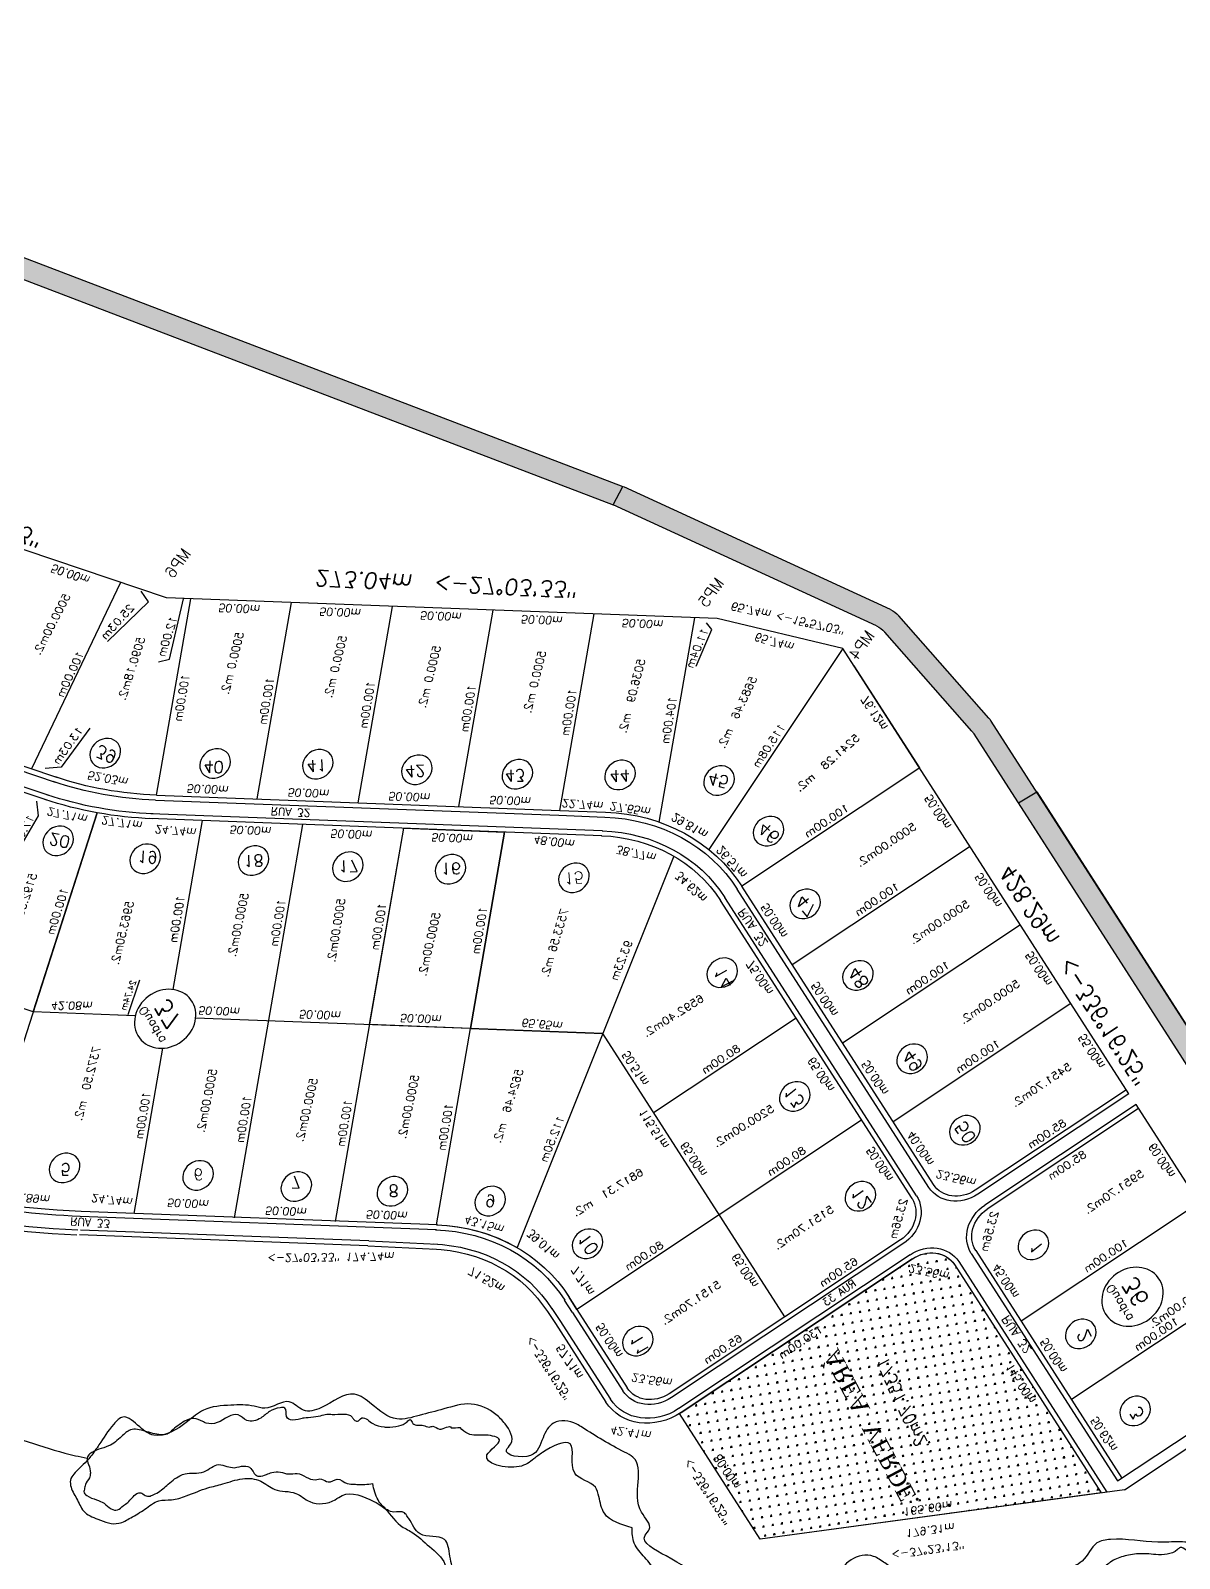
# Model space of a CAD drawing. Extents: x -23785941 to 8798891, y -8418521 to 21897894.
# Drawn here: x -2955278 to -2807123, y 5237635 to 5434633 of the extents above; entities that cross this region are included whole.
import ezdxf
from ezdxf.enums import TextEntityAlignment as Align

# ---------------------------------------------------------------- set-up
doc = ezdxf.new("R2010")
doc.units = 0
doc.header["$MEASUREMENT"] = 0
doc.header["$PDMODE"] = 34
doc.header["$PDSIZE"] = 1
doc.layers.get('0').update_dxf_attribs({"linetype": 'CONTINUOUS'})
for name, color, linetype in [('CALCADA', 3, 'CONTINUOUS'), ('REG60_100', 2, 'CONTINUOUS'), ('RUA', 1, 'CONTINUOUS'), ('VEGE', 102, 'CONTINUOUS'), ('VIEWPORT', 7, 'CONTINUOUS')]:
    doc.layers.add(name, color=color, linetype=linetype)
doc.styles.add('1_5MM', font='romans.shx', dxfattribs={"height": 6})
doc.styles.add('1MM', font='romans.shx', dxfattribs={"height": 4})
doc.styles.add('2MM', font='romans.shx', dxfattribs={"height": 8})

# ---------------------------------------------------------------- blocks, each defined once
blk = doc.blocks.new('A$C3D774E76')
h = blk.add_hatch(color=140)
edge = h.paths.add_edge_path()
edge.add_spline(control_points=[(-24224.32, -2952.9), (-24224.85, -2958.19), (-24225.64, -2965.71), (-24233.63, -2966.37), (-24239.23, -2967.62), (-24246.58, -2972.22), (-24251.35, -2982.38), (-24255.37, -2992.13), (-24260.38, -3000.33), (-24266.06, -3006.58), (-24268.43, -3017.61), (-24277.68, -3024.26), (-24285.86, -3036.44), (-24290.98, -3046.37), (-24301.03, -3058.14), (-24307.79, -3069.93), (-24311.72, -3091.1), (-24325.37, -3102.66), (-24329.35, -3121.15), (-24331.47, -3140.53), (-24355.96, -3154.41), (-24348.63, -3172.04), (-24344.12, -3180.23), (-24343.4, -3187.47), (-24336.27, -3197.13), (-24351.78, -3201.79), (-24345.71, -3210.5), (-24340.81, -3212.7), (-24338.42, -3221.24), (-24348.55, -3225.84), (-24348.2, -3234.29), (-24346.59, -3240.74), (-24346.81, -3247.92), (-24344.16, -3256.11), (-24338.49, -3261.67), (-24335.27, -3270.86), (-24339.74, -3281.2), (-24344.93, -3294.91), (-24361.95, -3293.29), (-24375.44, -3299.69), (-24383.48, -3291.65), (-24395.73, -3286.94), (-24406.75, -3297.5), (-24423.91, -3301.32), (-24440.56, -3304.39), (-24461.09, -3307.1), (-24479.07, -3306.14), (-24494.64, -3303.2), (-24508.8, -3298.2), (-24514.92, -3285.1), (-24527.33, -3279.79), (-24535.42, -3270.07), (-24544.04, -3262.07), (-24553.35, -3256.99), (-24561, -3249.62), (-24569.69, -3237.39), (-24580.68, -3229.58), (-24588.47, -3216.76), (-24581.21, -3207.95), (-24585.87, -3198.65), (-24583.46, -3190.43), (-24588.38, -3182.56), (-24594.38, -3171.95), (-24605.74, -3166.27), (-24611.81, -3158.51), (-24619.15, -3147.87), (-24628.32, -3138.75), (-24640.09, -3134.69), (-24645.33, -3132.42), (-24653.59, -3130.67), (-24659.3, -3120.75), (-24654.52, -3110.01), (-24654.08, -3091.58), (-24674.94, -3086.46), (-24681.37, -3068.21), (-24698.62, -3058.43), (-24713.52, -3055.17), (-24733.19, -3044.84), (-24734.94, -3056.35), (-24753.72, -3051.57), (-24763.55, -3071.27), (-24782.6, -3062.33), (-24793.23, -3058.72), (-24805.89, -3054.52), (-24813.61, -3047.9), (-24808.19, -3037.98), (-24800.39, -3029.32), (-24814.57, -3017.34), (-24815.92, -3028.26), (-24825.45, -3028.53), (-24835.39, -3027.61), (-24846.9, -3022.34), (-24852.01, -3009.63), (-24857.08, -2998.96), (-24862.58, -2986.25), (-24875.44, -2984), (-24891.02, -2980.65), (-24889.96, -2966.02), (-24895.36, -2954.8), (-24907.55, -2954.85), (-24906.95, -2942.8), (-24915.79, -2937.86), (-24921.88, -2929.93), (-24929.36, -2920.2), (-24927.84, -2907.02), (-24929.72, -2892.81), (-24941.39, -2889.5), (-24952.22, -2888.85), (-24950.46, -2878.16), (-24947.2, -2871.32), (-24943.39, -2862.08), (-24942.83, -2855.3), (-24940.9, -2848.14), (-24935.33, -2846.62), (-24929.27, -2846.3), (-24922.4, -2844.47), (-24914.21, -2848.76), (-24905.92, -2853.26), (-24904.93, -2861.93), (-24903.83, -2868.8), (-24904.55, -2876.57), (-24899.03, -2881.67), (-24896.17, -2889.4), (-24894.08, -2897.68), (-24889.72, -2905.98), (-24887.06, -2914.39), (-24880.02, -2921.2), (-24870.05, -2922.51), (-24864.26, -2931.17), (-24853.17, -2932.4), (-24847.35, -2940.32), (-24847.66, -2951.51), (-24837.82, -2955.96), (-24827.14, -2960.56), (-24817.79, -2959.16), (-24807.73, -2964.23), (-24797.39, -2965.44), (-24784.32, -2968.87), (-24774.83, -2960.62), (-24765.27, -2963.85), (-24762.3, -2971.63), (-24752.45, -2974.22), (-24742.38, -2971.74), (-24732.04, -2966.87), (-24720.38, -2968.4), (-24706.4, -2974.13), (-24693.86, -2980.66), (-24678.39, -2981.85), (-24675.14, -2992.53), (-24668.66, -3001.96), (-24655.79, -3009.86), (-24643.43, -3015.92), (-24630.91, -3021.74), (-24620.14, -3020.99), (-24610.04, -3017.34), (-24600.69, -3021.75), (-24587.48, -3022.88), (-24572.45, -3030.64), (-24555.12, -3034.29), (-24542.55, -3044.48), (-24532.36, -3053.95), (-24523.75, -3065.39), (-24516.46, -3078.24), (-24511.09, -3090.85), (-24505.1, -3103.96), (-24493.4, -3111.27), (-24480.97, -3114.67), (-24471.43, -3120.51), (-24459.85, -3127.41), (-24451.15, -3119.04), (-24447.38, -3105.89), (-24435.68, -3099.77), (-24428.9, -3087.14), (-24420.52, -3081.48), (-24412.57, -3070.71), (-24406.22, -3060.08), (-24398.28, -3046.3), (-24383.49, -3032.62), (-24362.5, -3031.53), (-24348.09, -3018.41), (-24338.42, -3010.18), (-24330.19, -2997.24), (-24322.21, -2987.47), (-24314.87, -2977.74), (-24304.37, -2972.41), (-24292.47, -2978.82), (-24280.6, -2964.75), (-24268.71, -2958.33), (-24257.27, -2952.47), (-24254.91, -2945.98), (-24255.83, -2938.18), (-24246.06, -2931.43), (-24242.97, -2920.74), (-24234.46, -2912.21), (-24223.14, -2904.42), (-24209.39, -2912.23), (-24212.48, -2931.63), (-24212.49, -2933.24), (-24224.27, -2952.82), (-24224.32, -2952.9)], knot_values=[0.070218, 0.070218, 0.070218, 0.070218, 13.349031, 19.007676, 21.837023, 30.786846, 43.569132, 54.590419, 62.597947, 72.310251, 79.377349, 95.275331, 104.227837, 123.477352, 128.443128, 150.652485, 163.240716, 192.037647, 199.148154, 219.624481, 248.961263, 263.562632, 270.222376, 276.975064, 285.92487, 297.883476, 305.118994, 310.080983, 314.005794, 328.484177, 333.449953, 338.027474, 348.560517, 354.690993, 363.178985, 372.128808, 381.584254, 396.830139, 409.482562, 428.443603, 434.155157, 441.999992, 465.334534, 472.085086, 494.962337, 516.016331, 534.129149, 548.445024, 564.213118, 576.190902, 589.129696, 602.832252, 613.760188, 624.227033, 634.426771, 645.327848, 668.840443, 675.500206, 686.521441, 696.358302, 703.806963, 710.466725, 722.874379, 740.241327, 746.567552, 752.226219, 779.229031, 782.661798, 789.52728, 796.392789, 807.387044, 817.837078, 830.919147, 856.437647, 867.431902, 887.00289, 909.315759, 925.140651, 928.576674, 938.587317, 967.729069, 972.878207, 998.623817, 1002.056558, 1013.572536, 1022.162617, 1032.470735, 1044.967028, 1048.403051, 1059.397306, 1066.474513, 1080.312567, 1093.723139, 1105.865531, 1116.859786, 1132.307147, 1142.605396, 1159.77966, 1168.364503, 1176.946355, 1189.088766, 1194.516942, 1206.032943, 1219.443494, 1228.694083, 1245.868346, 1254.450199, 1264.748448, 1270.180782, 1282.206886, 1289.078931, 1299.52897, 1302.964992, 1310.250453, 1314.089097, 1321.766454, 1330.348332, 1341.204667, 1347.397218, 1355.078976, 1362.760689, 1368.950994, 1376.236436, 1387.233013, 1394.518455, 1404.232374, 1413.476574, 1422.058427, 1432.91477, 1441.496649, 1453.877236, 1457.718092, 1474.002603, 1479.151741, 1493.306116, 1500.171598, 1512.308458, 1524.804751, 1538.215303, 1545.080811, 1551.271094, 1561.569343, 1571.57996, 1582.574246, 1595.070539, 1605.368789, 1627.681658, 1639.696278, 1644.553228, 1659.322811, 1673.477186, 1689.019819, 1701.034438, 1714.107901, 1720.298183, 1732.435017, 1742.875583, 1760.039314, 1782.352184, 1794.848477, 1807.921939, 1824.118553, 1837.529105, 1852.099973, 1865.510544, 1879.664932, 1891.679552, 1903.816379, 1914.114628, 1927.962458, 1931.39848, 1955.324744, 1962.407888, 1973.930502, 1984.795178, 2002.31493, 2011.074806, 2032.596747, 2059.417891, 2069.433022, 2090.188517, 2097.271661, 2115.20686, 2128.288939, 2133.145924, 2149.430419, 2159.445563, 2182.805401, 2192.820545, 2194.538582, 2203.298463, 2214.163091, 2226.311058, 2235.561637, 2250.13254, 2264.286916, 2269.71925, 2304.047032, 2304.230877, 2304.230877, 2304.230877, 2304.230877], degree=3, periodic=0)
edge = h.paths.add_edge_path()
edge.add_spline(control_points=[(-24224.32, -2952.9), (-24224.39, -2953.01), (-24224.43, -2953.06), (-24224.4, -2952.98)], knot_values=[2304.230877, 2304.230877, 2304.230877, 2304.230877, 2304.489701, 2304.489701, 2304.489701, 2304.489701], degree=3, periodic=0)
edge.add_spline(control_points=[(-24224.4, -2952.98), (-24224.45, -2953.12), (-24212.49, -2933.25), (-24212.48, -2931.63), (-24209.39, -2912.23), (-24223.14, -2904.42), (-24234.46, -2912.21), (-24242.97, -2920.74), (-24246.06, -2931.43), (-24255.83, -2938.18), (-24254.91, -2945.98), (-24257.27, -2952.47), (-24268.71, -2958.33), (-24280.6, -2964.75), (-24292.47, -2978.82), (-24304.37, -2972.41), (-24314.87, -2977.74), (-24322.21, -2987.47), (-24330.19, -2997.24), (-24338.42, -3010.18), (-24348.09, -3018.41), (-24362.5, -3031.53), (-24383.49, -3032.62), (-24398.28, -3046.3), (-24406.22, -3060.08), (-24412.57, -3070.71), (-24420.52, -3081.48), (-24428.9, -3087.14), (-24435.68, -3099.77), (-24447.38, -3105.89), (-24451.15, -3119.04), (-24459.85, -3127.41), (-24471.43, -3120.51), (-24480.97, -3114.67), (-24493.4, -3111.27), (-24505.1, -3103.96), (-24511.09, -3090.85), (-24516.46, -3078.24), (-24523.75, -3065.39), (-24532.36, -3053.95), (-24542.55, -3044.48), (-24555.12, -3034.29), (-24572.45, -3030.64), (-24587.48, -3022.88), (-24600.69, -3021.75), (-24610.04, -3017.34), (-24620.14, -3020.99), (-24630.91, -3021.74), (-24643.43, -3015.92), (-24655.79, -3009.86), (-24668.66, -3001.96), (-24675.14, -2992.53), (-24678.39, -2981.85), (-24693.86, -2980.66), (-24706.4, -2974.13), (-24720.38, -2968.4), (-24732.04, -2966.87), (-24742.38, -2971.74), (-24752.45, -2974.22), (-24762.3, -2971.63), (-24765.27, -2963.85), (-24774.83, -2960.62), (-24784.32, -2968.87), (-24797.39, -2965.44), (-24807.73, -2964.23), (-24817.79, -2959.16), (-24827.14, -2960.56), (-24837.82, -2955.96), (-24847.66, -2951.51), (-24847.35, -2940.32), (-24853.17, -2932.4), (-24864.26, -2931.17), (-24870.05, -2922.51), (-24880.02, -2921.2), (-24887.06, -2914.39), (-24889.72, -2905.98), (-24894.08, -2897.68), (-24896.17, -2889.4), (-24899.03, -2881.67), (-24904.55, -2876.57), (-24903.83, -2868.8), (-24904.93, -2861.93), (-24905.92, -2853.26), (-24914.21, -2848.76), (-24922.4, -2844.47), (-24929.27, -2846.3), (-24935.33, -2846.62), (-24940.9, -2848.14), (-24942.83, -2855.3), (-24943.39, -2862.08), (-24947.2, -2871.32), (-24950.46, -2878.16), (-24952.22, -2888.85), (-24941.39, -2889.5), (-24929.72, -2892.81), (-24927.84, -2907.02), (-24929.36, -2920.2), (-24921.88, -2929.93), (-24915.79, -2937.86), (-24906.95, -2942.8), (-24907.55, -2954.85), (-24895.36, -2954.8), (-24889.96, -2966.02), (-24891.02, -2980.65), (-24875.44, -2984), (-24862.58, -2986.25), (-24857.08, -2998.96), (-24852.01, -3009.63), (-24846.9, -3022.34), (-24835.39, -3027.61), (-24825.45, -3028.53), (-24815.92, -3028.26), (-24814.57, -3017.34), (-24800.39, -3029.32), (-24808.19, -3037.98), (-24813.61, -3047.9), (-24805.89, -3054.52), (-24793.23, -3058.72), (-24782.6, -3062.33), (-24763.55, -3071.27), (-24753.72, -3051.57), (-24734.94, -3056.35), (-24733.19, -3044.84), (-24713.52, -3055.17), (-24698.62, -3058.43), (-24681.37, -3068.21), (-24674.94, -3086.46), (-24654.08, -3091.58), (-24654.52, -3110.01), (-24659.3, -3120.75), (-24653.59, -3130.67), (-24645.33, -3132.42), (-24640.09, -3134.69), (-24628.32, -3138.75), (-24619.15, -3147.87), (-24611.81, -3158.51), (-24605.74, -3166.27), (-24594.38, -3171.95), (-24588.38, -3182.56), (-24583.46, -3190.43), (-24585.87, -3198.65), (-24581.21, -3207.95), (-24588.47, -3216.76), (-24580.68, -3229.58), (-24569.69, -3237.39), (-24561, -3249.62), (-24553.35, -3256.99), (-24544.04, -3262.07), (-24535.42, -3270.07), (-24527.33, -3279.79), (-24514.92, -3285.1), (-24508.8, -3298.2), (-24494.64, -3303.2), (-24479.07, -3306.14), (-24461.09, -3307.1), (-24440.56, -3304.39), (-24423.91, -3301.32), (-24406.75, -3297.5), (-24395.73, -3286.94), (-24383.48, -3291.65), (-24375.44, -3299.69), (-24361.95, -3293.29), (-24344.93, -3294.91), (-24339.74, -3281.2), (-24335.27, -3270.86), (-24338.49, -3261.67), (-24344.16, -3256.11), (-24346.81, -3247.92), (-24346.59, -3240.74), (-24348.2, -3234.29), (-24348.55, -3225.84), (-24338.42, -3221.24), (-24340.81, -3212.7), (-24345.71, -3210.5), (-24351.78, -3201.79), (-24336.27, -3197.13), (-24343.4, -3187.47), (-24344.12, -3180.23), (-24348.63, -3172.04), (-24355.96, -3154.41), (-24331.47, -3140.53), (-24329.35, -3121.15), (-24325.37, -3102.66), (-24311.72, -3091.1), (-24307.79, -3069.93), (-24301.03, -3058.14), (-24290.98, -3046.37), (-24285.86, -3036.44), (-24277.68, -3024.26), (-24268.43, -3017.61), (-24266.06, -3006.58), (-24260.38, -3000.33), (-24255.37, -2992.13), (-24251.35, -2982.38), (-24246.58, -2972.22), (-24239.23, -2967.62), (-24233.63, -2966.37), (-24225.61, -2965.7), (-24224.85, -2958.13), (-24224.31, -2952.82)], knot_values=[0, 0, 0, 0, 0.442669, 34.770451, 40.202785, 54.35716, 68.928064, 78.178643, 90.32661, 101.191238, 109.951119, 111.669155, 121.6843, 145.044138, 155.059282, 171.343776, 176.200762, 189.282841, 207.218039, 214.301183, 235.056679, 245.07181, 271.892953, 293.414895, 302.174771, 319.694522, 330.559198, 342.081813, 349.164957, 373.091221, 376.527243, 390.375072, 400.673322, 412.810149, 424.824768, 438.979156, 452.389728, 466.960596, 480.371148, 496.567762, 509.641224, 522.137517, 544.450386, 561.614118, 572.054683, 584.191517, 590.3818, 603.455262, 615.469882, 631.012514, 645.16689, 659.936473, 664.793423, 676.808043, 699.120912, 709.419161, 721.915454, 732.909741, 742.920358, 753.218607, 759.40889, 766.274398, 779.68495, 792.181243, 804.318103, 811.183585, 825.33796, 830.487098, 846.771608, 850.612465, 862.993052, 871.574931, 882.431274, 891.013127, 900.257327, 909.971245, 917.256688, 928.253265, 935.538707, 941.729012, 949.410724, 957.092482, 963.285034, 974.141368, 982.723247, 990.400604, 994.239247, 1001.524708, 1004.960731, 1015.41077, 1022.282815, 1034.308918, 1039.741252, 1050.039502, 1058.621354, 1075.795618, 1085.046206, 1098.456758, 1109.972758, 1115.400934, 1127.543345, 1136.125198, 1144.710041, 1161.884304, 1172.182554, 1187.629915, 1198.62417, 1210.766562, 1224.177134, 1238.015188, 1245.092395, 1256.08665, 1259.522672, 1272.018965, 1282.327083, 1290.917164, 1302.433142, 1305.865883, 1331.611493, 1336.760631, 1365.902384, 1375.913027, 1379.349049, 1395.173941, 1417.48681, 1437.057798, 1448.052053, 1473.570554, 1486.652622, 1497.102657, 1508.096912, 1514.96242, 1521.827902, 1525.26067, 1552.263482, 1557.922149, 1564.248373, 1581.615322, 1594.022975, 1600.682738, 1608.131398, 1617.96826, 1628.989495, 1635.649258, 1659.161853, 1670.06293, 1680.262668, 1690.729513, 1701.657449, 1715.360005, 1728.298798, 1740.276583, 1756.044676, 1770.360551, 1788.47337, 1809.527363, 1832.404614, 1839.155167, 1862.489709, 1870.334543, 1876.046098, 1895.007138, 1907.659561, 1922.905447, 1932.360893, 1941.310715, 1949.798708, 1955.929184, 1966.462226, 1971.039748, 1976.005524, 1990.483907, 1994.408718, 1999.370706, 2006.606225, 2018.56483, 2027.514636, 2034.267324, 2040.927068, 2055.528438, 2084.865219, 2105.341547, 2112.452054, 2141.248985, 2153.837216, 2176.046572, 2181.012349, 2200.261864, 2209.214369, 2225.112351, 2232.179449, 2241.891754, 2249.899282, 2260.920569, 2273.702855, 2282.652677, 2285.482025, 2291.14067, 2304.489701, 2304.489701, 2304.489701, 2304.489701], degree=3, periodic=0)
edge.add_spline(control_points=[(-24224.31, -2952.82), (-24224.31, -2952.85), (-24224.32, -2952.87), (-24224.32, -2952.9)], knot_values=[0, 0, 0, 0, 0.070218, 0.070218, 0.070218, 0.070218], degree=3, periodic=0)
for points in [[(-25557.24, -3117.85), (-25561.92, -3126.69), (-25422.9, -3204.48), (-25417.93, -3195.81)], [(-25417.93, -3195.81), (-25422.9, -3204.48), (-25193.33, -3332.96), (-25188.44, -3324.24)], [(-24976.64, -3396.43, 0.032843), (-24974.68, -3396.45), (-24930.83, -3393.99), (-24929.71, -3403.94), (-24974.77, -3406.47, -0.032843), (-24976.74, -3406.46), (-25049.65, -3400.97, -0.093616), (-25055.03, -3399.53), (-25193.06, -3333.11), (-25193.33, -3332.96), (-25188.44, -3324.24), (-25052.39, -3389.7, 0.093616), (-25047.02, -3391.14)], [(-24767.93, -3394.83), (-24760.94, -3394.44), (-24639.58, -3387.61), (-24642.55, -3377.76), (-24761.5, -3384.45), (-24768.49, -3384.85), (-24930.83, -3393.99), (-24929.71, -3403.94)]]:
    blk.add_hatch(color=253).paths.add_polyline_path(points)
at = {"layer": 'VEGE'}
h = blk.add_hatch(dxfattribs=at)
h.set_pattern_fill('GRASS', color=256, scale=5, angle=69.49536, style=0)
h.set_pattern_definition([(159.495356, (-17588.3454, 15679.0388), (-4.5499744, -2.07309746), [0.9375, -6.1335678]), (114.495356, (-17588.3454, 15679.039), (-4.5499744, -2.0730975), [0.9375, -4.0625]), (204.495356, (-17588.3454, 15679.039), (2.0730975, -4.5499744), [0.9375, -4.0625])])
h.paths.add_polyline_path([(-24775.2, -3096.87, -0.008294), (-24775.13, -3097.77), (-24767.83, -3227.56, 0.415035), (-24751.96, -3241.69, -0.000701), (-24752.01, -3241.69), (-24606.74, -3233.52), (-24695.31, -3092.38)])
for p, q in [((-25247.48, -3039.33), (-25495.25, -2888.02)), ((-25219.75, -3044.49), (-25092.54, -2890.16)), ((-24946.78, -3026.1), (-25043.23, -2920.6)), ((-24933.69, -3058.09), (-25052.93, -2927.68)), ((-25154.33, -2965.13), (-25200.45, -2936.82)), ((-25241.23, -3029.09), (-25376.35, -2946.57)), ((-25097.41, -3003.66), (-25035.27, -2947)), ((-25219.75, -3044.49), (-25154.33, -2965.13)), ((-25154.33, -2965.13), (-25219.75, -3044.49)), ((-25120.09, -3002.42), (-25154.26, -2965.05)), ((-25001.37, -2983.76), (-25149.32, -3118.65)), ((-25764.97, -3001.59), (-25188.44, -3324.24)), ((-25227.33, -3001.68), (-25237.18, -3021.59)), ((-25134.14, -3013.82), (-25122.94, -2999.86)), ((-25120.07, -3002.4), (-25125.89, -2996.07)), ((-25769.85, -3010.32), (-25193.33, -3332.96)), ((-25237.18, -3021.59), (-25244.05, -3025.02)), ((-24967.69, -3020.7), (-25115.58, -3155.55)), ((-25183.06, -3081.75), (-25119.51, -3023.8)), ((-24963.69, -3173.49), (-25099.89, -3024.51)), ((-24946.78, -3026.1), (-24923.62, -3050.95)), ((-25311.82, -3117.21), (-25259.7, -3031.87)), ((-25251.01, -3043.62), (-25255.39, -3037.18)), ((-25258.66, -3065.15), (-25251.01, -3043.62)), ((-24934.05, -3057.7), (-25081.84, -3192.45)), ((-25049.31, -3228.04), (-25200.54, -3062.63)), ((-25208.55, -3071.63), (-25282.36, -3139.12)), ((-25208.55, -3071.63), (-25208.56, -3071.64)), ((-25208.56, -3071.64), (-25073.6, -3219.25)), ((-24853.53, -3075.14), (-24803.61, -3072.33)), ((-24861.26, -3075.41), (-24853.55, -3075.14)), ((-24861.26, -3075.41), (-24861.26, -3075.41)), ((-24963.68, -3173.48), (-24898.57, -3081.81)), ((-24863.71, -3087.75), (-24852.85, -3087.12)), ((-24853, -3084.62), (-24860.7, -3085.07)), ((-24852.85, -3087.12), (-24860.55, -3087.57)), ((-24852.85, -3087.12), (-24802.93, -3084.31)), ((-24843.86, -3246.87), (-24852.85, -3087.12)), ((-24695.31, -3092.38), (-24775.18, -3096.87)), ((-24600.68, -3243.17), (-24695.31, -3092.38)), ((-25290.44, -3095.96), (-25294.49, -3122.27)), ((-24779.81, -3228.24), (-24787.11, -3098.44)), ((-24767.83, -3227.56), (-24775.13, -3097.77)), ((-25174.81, -3108.54), (-25248.62, -3176.02)), ((-25263.14, -3114.29), (-25284.71, -3136.35)), ((-25265.36, -3109.4), (-25263.14, -3114.29)), ((-25294.49, -3122.27), (-25301.53, -3122.53)), ((-25141.07, -3145.44), (-25214.88, -3212.91)), ((-24783.46, -3163.34), (-24963.68, -3173.48)), ((-24908.76, -3250.52), (-24913.25, -3170.64)), ((-25017.6, -3249.51), (-24963.68, -3173.48)), ((-25107.34, -3182.34), (-25181.14, -3249.82)), ((-25073.6, -3219.25), (-25147.41, -3286.72)), ((-25073.6, -3219.25), (-25058.26, -3236.03)), ((-25073.6, -3219.25), (-25058.26, -3236.03)), ((-24752.01, -3241.69), (-24606.74, -3233.52)), ((-24793.94, -3244.06), (-24908.76, -3250.52)), ((-24606.7, -3243.03), (-24600.97, -3344.92)), ((-24600.68, -3243.17), (-24594.98, -3344.58)), ((-24908.76, -3250.52), (-24983.64, -3254.73)), ((-24751.33, -3253.68), (-24606.56, -3245.53)), ((-24700.78, -3350.99), (-24706.4, -3251.15)), ((-24650.86, -3348.18), (-24656.48, -3248.34)), ((-25036.91, -3253.45), (-25113.67, -3323.62)), ((-24908.62, -3253.01), (-24983.5, -3257.23)), ((-24793.27, -3256.04), (-24982.97, -3266.71)), ((-24827.58, -3358.13), (-24833.2, -3258.28)), ((-25053.35, -3370.83), (-25009.35, -3264.5)), ((-24927.42, -3363.75), (-24933.04, -3263.9)), ((-24877.5, -3360.94), (-24883.12, -3261.09)), ((-24977.35, -3366.56), (-24982.97, -3266.71)), ((-24772.67, -3355.04), (-24777.45, -3270.17)), ((-24760.69, -3354.36), (-24765.47, -3269.49)), ((-25092.28, -3310.69), (-25103.17, -3326.69)), ((-25188.44, -3324.24), (-25193.33, -3332.96)), ((-25103.17, -3326.69), (-25107.84, -3326.65))]:
    blk.add_line(p, q)
at = {"color": 5}
for p, q in [((-25290.46, -3130.26), (-25490.19, -3008.28)), ((-25106.22, -3331.77), (-25290.46, -3130.26)), ((-25053.35, -3370.83), (-25106.22, -3331.77)), ((-24625.73, -3346.76), (-24763.18, -3354.5)), ((-24770.17, -3354.89), (-25053.35, -3370.83)), ((-24977.35, -3366.56), (-25042.24, -3370.21))]:
    blk.add_line(p, q, dxfattribs=at)
at = {"color": 1}
blk.add_line((-25109.16, -3014.37), (-25109.11, -3014.32), dxfattribs=at)
for points in [[(-25007.95, -3125.08), (-24963.69, -3173.48), (-24963.68, -3173.48), (-24898.57, -3081.81, -0.117939), (-24934.05, -3057.7)], [(-24775.2, -3096.87, -0.008294), (-24775.13, -3097.77), (-24767.83, -3227.56, 0.415035), (-24751.96, -3241.69, -0.000701), (-24752.01, -3241.69), (-24606.74, -3233.52), (-24695.31, -3092.38)]]:
    blk.add_lwpolyline(points, format="xyb", close=True)
for points in [[(-25041.69, -3088.17), (-25115.58, -3155.55), (-25081.84, -3192.45), (-25007.95, -3125.08)], [(-24761.5, -3384.45), (-24768.49, -3384.85), (-24930.83, -3393.99), (-24929.71, -3403.94), (-24767.93, -3394.83), (-24760.94, -3394.44), (-24639.58, -3387.61), (-24642.55, -3377.76)]]:
    blk.add_lwpolyline(points, close=True)
for points in [[(-24768.49, -3384.85), (-24974.68, -3396.45, -0.032843), (-24976.64, -3396.43), (-25047.02, -3391.14, -0.093616), (-25052.39, -3389.7), (-25188.44, -3324.24)], [(-24767.93, -3394.83), (-24974.77, -3406.47, -0.032843), (-24976.74, -3406.46), (-25049.65, -3400.97, -0.093616), (-25055.03, -3399.53), (-25192.78, -3333.25)]]:
    blk.add_lwpolyline(points, format="xyb")
for centre in [(-25076.98, -2933.55), (-25031.26, -2981.73), (-24995.15, -3015.63), (-25220.14, -3021.96), (-25184.72, -3049.78), (-24962.53, -3050.48), (-25242.96, -3064.06), (-24927.22, -3084.57), (-25149.44, -3090.02), (-24819.77, -3101.31), (-25203.54, -3102.53), (-24877.79, -3109.38), (-25116.78, -3123.84), (-25170.54, -3140.99), (-25082.98, -3161.78), (-25136.62, -3176.71), (-25040.02, -3205.88), (-25102.7, -3213.34), (-24875.36, -3228.31), (-24811.4, -3225.28), (-24951.86, -3235.36), (-25069.7, -3251.81), (-24681.86, -3270.02), (-24631.29, -3269.14), (-24735.38, -3276.93), (-25035.78, -3287.53), (-24955.11, -3285.69), (-24907.44, -3285.69), (-24854.27, -3282.95), (-24806.6, -3282.95), (-24998.19, -3292.11)]:
    blk.add_circle(centre, 7.5)
at = {"color": 5}
for centre in [(-25109.29, -3012.82), (-24681.43, -3299.84)]:
    blk.add_circle(centre, 15, dxfattribs=at)
for centre, radius, start, end in [((-25345.63, -3195.25), 408.57, 42.43331, 56.21695), ((-25345.63, -3195.25), 396.57, 42.43331, 56.18137), ((-25344.78, -3196.18), 196.57, 42.43331, 58.58619), ((-25344.78, -3196.18), 184.57, 42.43331, 58.58619), ((-24865.93, -2995.59), 79.96, 222.35693, 273.34578), ((-24865.93, -2995.59), 92.19, 222.35693, 273.34578), ((-24802.09, -3099.28), 27, 3.22175, 93.22175), ((-24802.09, -3099.28), 15, 3.22175, 93.22175), ((-24988.29, -3172.08), 82.79, 222.42991, 273.22175), ((-24794.78, -3229.08), 15, 273.22175, 3.22175), ((-24752.85, -3226.72), 15, 183.22175, 273.22175), ((-24988.29, -3172.08), 94.79, 222.42991, 273.22175), ((-24792.42, -3271.01), 15, 3.22175, 93.22175), ((-24750.49, -3268.65), 15, 93.22175, 183.22175)]:
    blk.add_arc(centre, radius, start, end)
at = {"color": 140}
for points, start_tangent in [([(-25045.88, -2796.04), (-25047.51, -2803.62), (-25030.59, -2813.76), (-25001.83, -2820.52), (-24986.6, -2832.36), (-24949.38, -2857.71), (-24944.62, -2861.47)], (-0.839928, 0.542699)), ([(-24919.73, -2855.33), (-24912.54, -2858.52), (-24912.54, -2861.9), (-24912.54, -2864.43), (-24913.38, -2870.35), (-24912.54, -2872.04), (-24910, -2872.89), (-24907.46, -2877.11), (-24907.46, -2883.87), (-24907.46, -2891.48), (-24906.62, -2894.02), (-24904.08, -2897.4), (-24901.54, -2901.62), (-24899.85, -2909.23), (-24896.47, -2911.76), (-24893.61, -2914.18)], (-0.405687, 0.914012)), ([(-24893.61, -2914.18), (-24888, -2920.22), (-24883.78, -2920.22), (-24882.08, -2921.06), (-24880.39, -2924.44), (-24879.55, -2926.98), (-24877.01, -2930.36), (-24873.62, -2932.89), (-24871.09, -2936.27), (-24862.62, -2941.35), (-24860.93, -2943.88), (-24857.55, -2945.57), (-24855.86, -2949.8), (-24850.78, -2952.33), (-24848.24, -2954.87), (-24847.4, -2955.71), (-24842.7, -2961.89)], (-0.72969, 0.683778)), ([(-24742.39, -2977.32), (-24754.89, -2974.65), (-24758.71, -2977.2), (-24766.36, -2983.57), (-24767.64, -2974.65), (-24776.56, -2968.28), (-24786.76, -2970.83), (-24795.69, -2973.38), (-24805.89, -2965.73), (-24816.09, -2965.73), (-24817.36, -2965.73), (-24819.91, -2965.73), (-24823.74, -2961.91), (-24830.11, -2959.36), (-24833.94, -2959.36), (-24842.7, -2961.89)], (0.988368, -0.152079)), ([(-24841.84, -3006.88), (-24839.04, -3010.32)], (-0.962923, -0.269777)), ([(-24741.06, -3047.31), (-24756.16, -3040.89), (-24765.09, -3043.43), (-24770.19, -3044.71), (-24782.94, -3040.89), (-24796.96, -3047.26), (-24802.06, -3034.52), (-24802.06, -3029.42), (-24803.34, -3021.78), (-24818.64, -3012.86), (-24821.19, -3021.78), (-24827.56, -3017.96), (-24833.94, -3011.59), (-24839.04, -3010.32)], (0.928107, -0.372314)), ([(-24498.66, -3296.99), (-24510.09, -3270.49), (-24514.88, -3268.9), (-24519.67, -3268.9), (-24524.46, -3268.9), (-24530.85, -3262.52), (-24538.83, -3256.13), (-24545.22, -3254.54), (-24550.01, -3252.94), (-24554.8, -3249.75), (-24557.99, -3248.16), (-24557.99, -3246.56), (-24562.78, -3236.99), (-24565.97, -3233.8), (-24570.76, -3227.42), (-24572.36, -3224.23), (-24573.96, -3217.85), (-24573.96, -3216.26), (-24573.96, -3213.06), (-24577.15, -3206.68), (-24583.54, -3195.52), (-24583.54, -3193.92), (-24585.13, -3189.14), (-24585.13, -3185.95), (-24585.13, -3182.76), (-24585.13, -3181.16), (-24591.52, -3173.19), (-24594.71, -3169.99), (-24596.31, -3166.8), (-24599.5, -3163.61), (-24604.95, -3161.7)], (0.617774, -0.786356))]:
    blk.add_spline(points, degree=3, dxfattribs=dict(at, start_tangent=start_tangent))
at = {"end_tangent": (0.350283, 0.936644)}
blk.add_spline([(-24224.31, -2952.82), (-24228.99, -2965.32), (-24234.49, -2966.61), (-24237.25, -2967.26), (-24244.87, -2971.96), (-24251.47, -2982.9), (-24256.06, -2992.92), (-24260.28, -2999.73), (-24265.78, -3007.73), (-24268.26, -3014.35), (-24278.63, -3026.4), (-24283.86, -3033.66), (-24294.13, -3049.94), (-24297.25, -3053.81), (-24307.89, -3073.3), (-24311.56, -3085.34), (-24326.61, -3109.9), (-24328.35, -3116.79), (-24334.03, -3136.46), (-24351.28, -3160.19), (-24347.32, -3174.25), (-24344.56, -3180.31), (-24342.81, -3186.83), (-24340.15, -3195.37), (-24348.41, -3204.02), (-24344.91, -3210.36), (-24341.05, -3213.48), (-24339.95, -3217.24), (-24347.84, -3229.38), (-24348.02, -3234.35), (-24347.19, -3238.85), (-24346.08, -3249.32), (-24344.06, -3255.11), (-24339.1, -3262), (-24336.43, -3270.54), (-24339, -3279.64), (-24347.16, -3292.51), (-24359.65, -3294.55), (-24378.56, -3295.86), (-24383.16, -3292.47), (-24390.51, -3289.72), (-24412.17, -3298.38), (-24418.69, -3300.14), (-24441.19, -3304.3), (-24462.12, -3306.53), (-24480.21, -3305.63), (-24494.26, -3302.89), (-24508.41, -3295.93), (-24515.76, -3286.47), (-24526.42, -3279.13), (-24536.25, -3269.59), (-24544.42, -3262.34), (-24553.15, -3256.56), (-24560.59, -3249.58), (-24567.49, -3241.14), (-24583.75, -3224.16), (-24586.51, -3218.1), (-24583.39, -3207.52), (-24584.77, -3197.78), (-24584.5, -3190.34), (-24587.26, -3184.28), (-24594.34, -3174.09), (-24607.84, -3163.17), (-24611.89, -3158.3), (-24615.2, -3153.71), (-24635.78, -3136.24), (-24639, -3135.04), (-24645.43, -3132.63), (-24651.86, -3130.23), (-24657.49, -3120.78), (-24655.49, -3110.53), (-24656.1, -3097.46), (-24675.59, -3081), (-24681.23, -3071.55), (-24697.1, -3060.11), (-24718, -3052.3), (-24733.68, -3050.1), (-24734.88, -3053.32), (-24744.72, -3055.14), (-24771.24, -3067.24), (-24776.06, -3065.44), (-24800.17, -3056.42), (-24803.39, -3055.22), (-24811.23, -3046.78), (-24808.22, -3038.73), (-24804.61, -3029.08), (-24814.66, -3021.65), (-24815.86, -3024.87), (-24826.31, -3028.3), (-24833.34, -3027.51), (-24845.6, -3021.09), (-24852.24, -3009.43), (-24857.27, -2998.38), (-24862.9, -2988.94), (-24877.37, -2983.53), (-24887.01, -2979.92), (-24891.84, -2963.44), (-24896.47, -2956.21), (-24904.51, -2953.2), (-24909.53, -2942.15), (-24913.76, -2938.74), (-24921.6, -2930.3), (-24928.23, -2918.65), (-24928.44, -2909.4), (-24933.27, -2892.92), (-24941.31, -2889.91), (-24950.95, -2886.31), (-24950.76, -2880.88), (-24946.54, -2869.61), (-24944.14, -2863.18), (-24942.13, -2852.92), (-24940.93, -2849.7), (-24934.3, -2846.68), (-24930.49, -2846.27), (-24922.85, -2845.46), (-24914.81, -2848.46), (-24906.37, -2855.29), (-24904.96, -2861.32), (-24904.15, -2868.96), (-24903.34, -2876.6), (-24899.73, -2881.62), (-24896.71, -2888.25), (-24893.29, -2898.7), (-24890.27, -2905.33), (-24886.25, -2914.17), (-24879.41, -2920.4), (-24871.37, -2923.41), (-24862.93, -2930.23), (-24854.89, -2933.24), (-24847.65, -2943.28), (-24847.25, -2947.1), (-24834.59, -2957.34), (-24829.76, -2959.14), (-24815.7, -2960.73), (-24809.27, -2963.14), (-24797.41, -2965.74), (-24784.96, -2966.73), (-24772.3, -2962.29), (-24765.87, -2964.69), (-24762.25, -2969.72), (-24752.61, -2973.32), (-24742.76, -2971.5), (-24732.32, -2968.07), (-24719.86, -2969.06), (-24710.21, -2972.67), (-24689.32, -2980.49), (-24678.06, -2984.69), (-24676.05, -2989.11), (-24667.81, -3001.37), (-24656.15, -3009.4), (-24642.28, -3016.42), (-24631.03, -3020.63), (-24617.97, -3020.01), (-24611.94, -3018.59), (-24600.09, -3021.19), (-24589.84, -3023.19), (-24573.76, -3029.2), (-24552.86, -3037.02), (-24542.81, -3044.44), (-24533.37, -3053.48), (-24523.51, -3066.34), (-24516.88, -3077.99), (-24510.84, -3091.25), (-24504.21, -3102.9), (-24492.55, -3110.93), (-24481.29, -3115.14), (-24470.64, -3120.96), (-24461, -3124.57), (-24450.35, -3115.71), (-24449.15, -3112.49), (-24433.29, -3094.58), (-24429.27, -3088.74), (-24420.84, -3080.89), (-24414.01, -3072.44), (-24404.78, -3057.55), (-24400.16, -3050.1), (-24383.9, -3036.01), (-24358.59, -3027.13), (-24350.76, -3020.89), (-24336.1, -3006.19), (-24332.09, -3000.36), (-24321.24, -2986.07), (-24312.21, -2976.61), (-24307.79, -2974.59), (-24291.52, -2975.18), (-24283.68, -2968.94), (-24264.2, -2956.04), (-24256.37, -2949.8), (-24255.77, -2948.19), (-24254.37, -2939.55), (-24247.54, -2931.09), (-24241.72, -2920.43), (-24235.5, -2913.59), (-24222.24, -2907.54), (-24210.58, -2915.57), (-24210.78, -2921), (-24224.14, -2952.62), (-24224.4, -2952.98)], degree=3, dxfattribs=at)
at = {"color": 140}
blk.add_spline([(-24892.85, -2954.17), (-24899, -2948.11), (-24903.23, -2949.8), (-24904.92, -2948.11), (-24906.62, -2943.03), (-24906.62, -2937.96), (-24910, -2932.05), (-24915.08, -2930.36), (-24918.5, -2920.32), (-24921.85, -2915.99), (-24923.54, -2915.14), (-24927.77, -2912.61), (-24929.46, -2908.38), (-24929.46, -2900.78), (-24929.46, -2898.24), (-24931.15, -2895.71), (-24937.92, -2890.63), (-24942.99, -2885.56), (-24942.99, -2880.49), (-24942.99, -2872.89), (-24945.53, -2863.59), (-24944.62, -2861.47), (-24941.3, -2860.21), (-24937.07, -2858.52), (-24935.38, -2856.83), (-24933.69, -2853.45), (-24932, -2851.76), (-24931.15, -2850.91), (-24928.61, -2850.91), (-24923.54, -2853.45), (-24919.73, -2855.33)], degree=3, dxfattribs=at)
at = {"color": 140, "start_tangent": (-0.695417, 0.718606), "end_tangent": (0.947697, 0.31917)}
blk.add_spline([(-24892.85, -2954.17), (-24889.7, -2959.09), (-24886.31, -2965.01), (-24885.47, -2965.85), (-24877.85, -2972.62), (-24876.16, -2972.62), (-24874.47, -2973.46), (-24874.47, -2976), (-24871.93, -2977.69), (-24868.55, -2978.53), (-24863.47, -2981.91), (-24862.62, -2982.76), (-24859.24, -2987.83), (-24858.4, -2992.06), (-24858.4, -2993.75), (-24855.86, -2993.75), (-24851.63, -2997.13), (-24849.09, -2998.82), (-24848.24, -3000.51), (-24844.86, -3002.2), (-24841.84, -3006.88)], degree=3, dxfattribs=at)
at = {"color": 140, "end_tangent": (0.965128, -0.26178)}
blk.add_spline([(-24604.95, -3161.7), (-24634.79, -3126.77), (-24641.18, -3125.17), (-24658.74, -3093.27), (-24661.94, -3083.7), (-24665.13, -3077.32), (-24671.52, -3070.94), (-24677.9, -3064.56), (-24681.1, -3058.18), (-24689.08, -3048.6), (-24698.66, -3047.01), (-24705.05, -3043.82), (-24714.63, -3043.82), (-24724.21, -3043.82), (-24733.79, -3043.82), (-24741.06, -3047.31)], degree=3, dxfattribs=at)
for p in [(-25052.93, -2927.68), (-25241.19, -3029.11), (-25248.58, -3038.66), (-25199.7, -3063.44), (-24863.71, -3087.75), (-25290.46, -3130.26), (-24983.64, -3254.73), (-24982.97, -3266.71), (-25106.22, -3331.77), (-25053.35, -3370.83)]:
    blk.add_point(p)
at = {"layer": 'CALCADA'}
for p, q in [((-25246.18, -3037.2), (-25493.94, -2885.88)), ((-24948.62, -3027.79), (-25045.08, -2922.29)), ((-24931.85, -3056.41), (-25051.09, -2925.99)), ((-25242.53, -3031.22), (-25377.64, -2948.71)), ((-24948.61, -3027.8), (-24925.45, -3052.66)), ((-25051.15, -3229.73), (-25202.38, -3064.32)), ((-25206.71, -3069.96), (-25071.76, -3217.56)), ((-24861.17, -3077.91), (-24853.46, -3077.64)), ((-24853.39, -3077.63), (-24803.47, -3074.82)), ((-24852.99, -3084.62), (-24803.07, -3081.81)), ((-24777.31, -3228.1), (-24784.62, -3098.3)), ((-24770.32, -3227.7), (-24777.63, -3097.91)), ((-25071.76, -3217.56), (-25056.41, -3234.34)), ((-24751.87, -3244.19), (-24605.22, -3235.94)), ((-24751.47, -3251.18), (-24606.7, -3243.03)), ((-24793.8, -3246.55), (-24908.62, -3253.01)), ((-24793.41, -3253.54), (-24983.11, -3264.22)), ((-24770.17, -3354.89), (-24774.95, -3270.03)), ((-24763.18, -3354.5), (-24767.96, -3269.64))]:
    blk.add_line(p, q, dxfattribs=at)
for centre, radius, start, end in [((-25345.63, -3195.25), 399.07, 42.43331, 60.98346), ((-25345.63, -3195.25), 406.07, 42.43331, 56.20967), ((-25344.78, -3196.18), 187.07, 42.43331, 58.58619), ((-25344.78, -3196.18), 194.07, 42.43331, 58.58619), ((-24865.93, -2995.59), 82.46, 222.35693, 273.34578), ((-24865.93, -2995.59), 89.69, 222.35693, 273.34578), ((-24802.09, -3099.28), 24.5, 3.22175, 93.22175), ((-24802.09, -3099.28), 17.5, 3.22175, 93.22175), ((-24988.29, -3172.08), 85.29, 222.42991, 273.22175), ((-24794.78, -3229.08), 17.5, 273.22175, 3.22175), ((-24752.85, -3226.72), 17.5, 183.22175, 273.22175), ((-24988.29, -3172.08), 92.29, 222.42991, 273.22175), ((-24750.49, -3268.65), 17.5, 93.22175, 183.22175), ((-24792.42, -3271.01), 17.5, 3.22175, 93.22175)]:
    blk.add_arc(centre, radius, start, end, dxfattribs=at)
at = {"layer": 'VIEWPORT'}
for p in [(-25125.89, -2996.07), (-25208.55, -3071.64), (-24803.61, -3072.33), (-24861.26, -3075.41), (-24802.93, -3084.31), (-24787.11, -3098.44), (-25049.31, -3228.04), (-24779.81, -3228.24), (-24767.83, -3227.56), (-25058.26, -3236.03), (-24793.94, -3244.06), (-24752.01, -3241.69), (-24793.27, -3256.04), (-24751.33, -3253.68), (-24777.45, -3270.17), (-24765.47, -3269.49)]:
    blk.add_point(p, dxfattribs=at)
at = {"color": 1}
for s, height, rotation, style, p in [('<-27%%d03\'33" 174.74m', 4, 309.3048, '1MM', (-24953.5, -3009.24)), ('234.03m  <-10°54\'33"', 8, 329.51092, '2MM', (-25410.57, -3066.1)), ('<-336%%d16\'25"  ', 4, 3.22175, '1MM', (-24833.81, -3060.09)), ('273.04m  <-27°03\'33"', 8, 312.90883, '2MM', (-25206.89, -3239.9)), ('65.74m <-15°57\'03"', 4, 322.70125, '2MM', (-25083.6, -3358.61)), ('428.29m  <-336%%d16\'25"', 8, 3.22175, '2MM', (-24838.86, -3367.16))]:
    blk.add_text(s, height=height, rotation=rotation, dxfattribs=dict(at, style=style)).set_placement(p, align=Align.MIDDLE)
at = {"style": '1MM'}
for s, rotation, p in [('100.00m', 42.35702, (-25148.75, -3045.05)), ('80.00m', 93.22175, (-24854.6, -3127.28)), ('100.00m', 93.22175, (-24984.15, -3316.86)), ('100.00m', 93.22175, (-24984.15, -3316.86)), ('100.00m', 93.22175, (-24984.15, -3316.86))]:
    blk.add_text(s, height=4, rotation=rotation, dxfattribs=at).set_placement(p, align=Align.MIDDLE)
at = {"color": 102, "style": '1_5MM'}
blk.add_text('17351.70m2.', height=6, rotation=10.1273, dxfattribs=at).set_placement((-24707.65, -3188.25), align=Align.BOTTOM_CENTER)
at = {"char_height": 6, "attachment_point": 1, "style": '1_5MM'}
for s, insert, width, rotation in [('5', (-25075.14, -2929.94), 8.212, 312.38284), ('6', (-25030.35, -2978.62), 3.942, 305.34336), ('7', (-24996.37, -3013.1), 3.942, 312.56015), ('20', (-25221.9, -3017.2), 4.927, 322.3687), ('19', (-25185.68, -3045.67), 3.942, 314.01527), ('8', (-24961.32, -3047.54), 4.927, 309.11736), ('39', (-25245.52, -3059.09), 3.251, 333.44059), ('18', (-25149.65, -3084.52), 3.942, 307.19041), ('9', (-24926.66, -3081.07), 7.631, 317.30715), ('40', (-25203.41, -3095.57), 3.251, 312.33858), ('11', (-24823.81, -3098.35), 3.251, 4.71761), ('10', (-24883.48, -3106.42), 2.438, 0.24916), ('17', (-25117.26, -3118.84), 8.212, 308.04513), ('41', (-25170.55, -3134.75), 3.251, 306.73079), ('16', (-25083.63, -3156.68), 5.226, 308.56122), ('42', (-25136.95, -3170.36), 3.251, 307.27606), ('15', (-25040.18, -3200.36), 7.465, 305.40504), ('43', (-25103.43, -3206.66), 3.251, 308.608), ('12', (-24816.41, -3222.04), 3.251, 1.76162), ('13', (-24881.33, -3224.79), 1.625, 358.54579), ('14', (-24955.56, -3232.23), 11.198, 6.58516), ('44', (-25069.92, -3245.99), 3.251, 308.608), ('3', (-24633, -3266.33), 7.465, 2.85322), ('2', (-24683.45, -3268.06), 11.198, 6.58516), ('49', (-24859.28, -3279.71), 3.251, 1.76162), ('50', (-24811.61, -3279.71), 3.251, 1.76162), ('1', (-24736.26, -3274.2), 1.625, 358.54579), ('45', (-25038.36, -3282.01), 3.251, 324.86769), ('47', (-24959.9, -3282.34), 3.251, 357.35916), ('48', (-24912.45, -3282.46), 3.251, 1.76162), ('46', (-25002.57, -3287.83), 3.251, 350.44245)]:
    blk.add_mtext(s, dxfattribs=dict(at, insert=insert, width=width, rotation=rotation))
at = {"color": 1, "char_height": 4, "attachment_point": 1, "rotation": 5.03393, "style": '1MM'}
for insert in [(-25121.81, -3005.2), (-24693.95, -3292.21)]:
    blk.add_mtext('Quadra', dxfattribs=dict(at, insert=insert))
at = {"color": 1}
for s, insert, char_height, width, attachment_point, rotation, style in [('37', (-25118.94, -3011.98), 8, 20.682, 1, 5.03393, '2MM'), ('MP6', (-25301.92, -3144.09), 6, 41.638, 5, 69.49536, '1_5MM'), ('36', (-24691.08, -3298.99), 8, 20.682, 1, 5.03393, '2MM'), ('MP5', (-25119.51, -3336.7), 6, 40.513, 5, 69.49536, '1_5MM'), ('MP4', (-25048.89, -3378.79), 6, 40.513, 5, 69.49536, '1_5MM')]:
    blk.add_mtext(s, dxfattribs=dict(at, insert=insert, char_height=char_height, width=width, attachment_point=attachment_point, rotation=rotation, style=style))
at = {"color": 102, "insert": (-24755.1, -3166.95), "char_height": 8, "width": 98.469, "attachment_point": 1, "rotation": 7.32523, "style": '2MM'}
blk.add_mtext('\\fRomantic|b0|i0|c2|p2;ÁREA  VERDE.', dxfattribs=at)
at = {"layer": 'REG60_100', "style": '1MM'}
for s, height, rotation, p in [('55.89m', 4, 314.39104, (-25074.92, -2912.08)), ('24.74m', 4, 316.51111, (-25047.8, -2942.64)), ('50.00m', 4, 312.43619, (-25022.18, -2970.35)), ('100.00m', 4, 42.35702, (-25074.91, -2977.73)), ('42.08m', 4, 310.10197, (-25144.51, -2981.48)), ('100.00m', 4, 50.50202, (-25190.13, -3002.27)), ('17.03m', 4, 63.23896, (-25234.93, -3009.99)), ('24.74m', 3, 52.62041, (-25131.34, -3005.62)), ('50.00m', 4, 312.43619, (-24987.61, -3005.05)), ('100.00m', 4, 42.35702, (-25041.17, -3014.63)), ('27.71m', 4, 322.22789, (-25228.05, -3032.64)), ('50.00m', 4, 312.43619, (-25095.25, -3035.52)), ('100.00m', 4, 42.35702, (-25148.8, -3045.1)), ('50.00m', 4, 312.43536, (-24953.88, -3041.95)), ('13.03m', 4, 70.2272, (-25258.2, -3052.21)), ('27.71m', 4, 318.37846, (-25207.35, -3051.14)), ('100.00m', 4, 42.35702, (-25007.43, -3051.53)), ('52.03m', 4, 320.4973, (-25230.97, -3058.13)), ('71.52m', 4, 339.58164, (-24894.25, -3061.38)), ('100.00m', 4, 58.58619, (-25288.32, -3072.98)), ('24.74m', 4, 315.12216, (-25186.85, -3069.17)), ('50.00m', 4, 312.43619, (-25061.51, -3072.42)), ('43.15m', 4, 325.80952, (-24918.75, -3075.95)), ('42.41m', 4, 318.22175, (-24782.25, -3073.3)), ('100.00m', 4, 42.35702, (-25115.07, -3082)), ('50.00m', 4, 312.43341, (-25194.63, -3092.78)), ('100.00m', 4, 42.35702, (-24973.64, -3088.38)), ('50.00m', 4, 328.58619, (-25331.07, -3100.77)), ('50.00m', 4, 312.43619, (-25163.24, -3097.5)), ('39.01m', 4, 350.32091, (-24891.54, -3092.41)), ('50.00m', 4, 3.22175, (-24829.18, -3090.63)), ('23.56m', 4, 318.22175, (-24798.21, -3095.89)), ('25.03m', 4, 77.36179, (-25295.84, -3105.18)), ('100.00m', 4, 42.43341, (-25242.76, -3108.33)), ('50.00m', 4, 312.43619, (-25027.77, -3109.32)), ('7.71m', 4, 3.34591, (-24863.4, -3097.31)), ('80.00m', 4, 3.22175, (-24735.03, -3098.62)), ('12.00m', 4, 50.75414, (-25273.7, -3120.02)), ('100.00m', 4, 42.35702, (-25081.33, -3118.9)), ('112.50m', 4, 54.61563, (-24934.39, -3125.33)), ('50.00m', 4, 312.43341, (-25160.9, -3129.69)), ('80.00m', 4, 93.22175, (-24854.6, -3127.28)), ('65.00m', 4, 93.22175, (-24789.28, -3131.11)), ('50.00m', 4, 312.43619, (-25129.5, -3134.4)), ('100.00m', 4, 42.43341, (-25214.41, -3139.32)), ('50.00m', 4, 312.43619, (-25262.54, -3154.87)), ('100.00m', 4, 42.35702, (-25047.54, -3155.76)), ('65.65m', 4, 315.45226, (-24986.73, -3153.4)), ('130.00m', 4, 93.22175, (-24767.49, -3162.44)), ('179.31m', 4, 301.85194, (-24645.01, -3159.04)), ('50.00m', 4, 312.43341, (-25127.16, -3166.59)), ('65.00m', 4, 3.22175, (-24816.13, -3161.17)), ('165.60m', 4, 301.28924, (-24655.16, -3164.15)), ('50.00m', 4, 312.43619, (-25095.76, -3171.3)), ('115.51m', 4, 3.22175, (-24906.24, -3166.24)), ('100.00m', 4, 42.43341, (-25180.67, -3176.22)), ('65.00m', 4, 3.22175, (-24880.58, -3172.81)), ('50.51m', 4, 3.22175, (-24938.25, -3176.06)), ('50.00m', 4, 312.4448, (-25228.8, -3191.77)), ('65.00m', 4, 93.22175, (-24785.63, -3196.01)), ('93.23m', 4, 54.61563, (-24989.44, -3200.93)), ('50.00m', 4, 312.43341, (-25093.42, -3203.49)), ('48.00m', 4, 316.84108, (-25061.64, -3208.58)), ('80.00m', 4, 93.22175, (-24915, -3210.8)), ('80.00m', 4, 93.22175, (-24850.1, -3207.15)), ('100.00m', 4, 42.43341, (-25146.94, -3213.13)), ('50.00m', 4, 312.43341, (-25195.06, -3228.67)), ('22.74m', 4, 314.383, (-25068.64, -3229.67)), ('23.56m', 4, 321.91678, (-24756.65, -3230.18)), ('38.77m', 4, 322.57154, (-25030.41, -3236.16)), ('23.56m', 4, 48.22675, (-24789.85, -3233.48)), ('145.00m', 4, 3.22175, (-24679.59, -3233.61)), ('100.00m', 4, 42.43341, (-25113.2, -3250.03)), ('27.65m', 4, 318.49341, (-25051.57, -3246.37)), ('34.62m', 4, 351.80091, (-24998.67, -3247.39)), ('65.00m', 4, 3.22175, (-24876.56, -3244.25)), ('50.00m', 4, 3.22175, (-24819.12, -3241.47)), ('75.00m', 4, 3.16675, (-24937.84, -3248.08)), ('50.00m', 4, 3.22175, (-24681.22, -3253.74)), ('50.62m', 4, 3.22175, (-24631.3, -3250.93)), ('50.00m', 4, 312.43036, (-25161.32, -3265.57)), ('29.81m', 4, 339.07789, (-25025.4, -3263.89)), ('40.00m', 4, 3.22175, (-24813.01, -3261.15)), ('23.56m', 4, 48.22175, (-24755.42, -3264.25)), ('45.00m', 4, 3.22175, (-24728.65, -3256.41)), ('50.00m', 4, 3.22175, (-24907.86, -3266.49)), ('50.00m', 4, 3.22175, (-24857.94, -3263.68)), ('23.56m', 4, 323.65882, (-24788.48, -3266.45)), ('26.57m', 4, 355.1923, (-24996.5, -3269.59)), ('50.00m', 4, 3.22175, (-24957.78, -3269.3)), ('104.00m', 4, 42.43341, (-25077.99, -3285.58)), ('100.00m', 4, 93.22175, (-24657.67, -3298.48)), ('50.00m', 4, 312.43619, (-25127.59, -3302.48)), ('100.00m', 4, 93.22175, (-24707.59, -3301.29)), ('100.00m', 4, 93.22175, (-24884.31, -3311.24)), ('100.00m', 4, 93.22175, (-24834.39, -3308.43)), ('11.04m', 4, 55.42194, (-25100, -3316.2)), ('115.08m', 4, 67.5248, (-25035.04, -3316.13)), ('100.00m', 4, 93.22175, (-24984.15, -3316.86)), ('100.00m', 4, 93.22175, (-24934.23, -3314.05)), ('85.00m', 4, 93.22175, (-24779.05, -3312.82)), ('85.00m', 4, 93.22175, (-24759.08, -3311.71)), ('65.74m', 4, 326.03578, (-25077.76, -3346.95)), ('55.00m', 4, 3.22175, (-24800.35, -3352.59)), ('60.00m', 4, 3.22175, (-24730.96, -3348.68)), ('50.00m', 4, 3.22175, (-24952.61, -3361.16)), ('50.00m', 4, 3.22175, (-24902.69, -3358.35)), ('50.00m', 4, 3.22175, (-24852.76, -3355.54)), ('76.12m', 4, 3.22175, (-25015.57, -3364.7))]:
    blk.add_text(s, height=height, rotation=rotation, dxfattribs=at).set_placement(p, align=Align.MIDDLE)
for s, rotation, p in [('7372.50  m2.', 47.18052, (-25103.7, -2967.6)), ('5192.50  m2.', 51.04461, (-25199.44, -2990.72)), ('5000.00m2.', 44.03356, (-25058.32, -3007.89)), (' 5963.50m2.', 46.27685, (-25158.47, -3023.56)), ('5000.00m2.', 45.72039, (-25022.54, -3042.83)), ('5000.00m2.', 44.27802, (-25124.17, -3068.51)), ('5000.00m2.', 60.55133, (-25312.78, -3081.13)), ('5000.00m2.', 44.63551, (-24991.46, -3082.15)), ('5090.18m2.', 50.34487, (-25268.58, -3099.26)), ('5000.00m2.', 41.82478, (-25090.76, -3104.02)), ('5624.46  m2.', 50.11917, (-24959.93, -3119.64)), (' 6817.31  m2.', 95.22681, (-24890.18, -3132.47)), ('5000.00m2.', 45.54397, (-25054.97, -3135.1)), ('5151.70m2.', 92.80023, (-24816.24, -3131.81)), ('5000.0 m2.', 46.52957, (-25238.9, -3138.88)), ('5000.0 m2.', 46.52957, (-25204.54, -3176.75)), ('7533.56 m2.', 49.34466, (-25015.61, -3182.54)), ('5151.70m2.', 92.80023, (-24812.76, -3195.16)), ('5200.00m2.', 94.86249, (-24875.74, -3200.64)), ('6592.40m2.', 94.86249, (-24945.63, -3204.83)), ('5000.0 m2.', 46.52957, (-25170.31, -3209.33)), ('5000.0 m2.', 46.52957, (-25134.56, -3247.48)), ('5036.09  m2.', 47.16985, (-25097.53, -3280.19)), ('5683.46  m2.', 57.95011, (-25056.64, -3314.89)), ('5000.00m2.', 92.80023, (-24659.52, -3314.46)), ('5451.70m2.', 92.80023, (-24798.62, -3324.25)), ('5951.70m2.', 92.80023, (-24729.44, -3321.86)), (' 5241.28  m2.', 84.57747, (-25005.85, -3334.88)), ('5000.00m2.', 92.80023, (-24901.31, -3331.05)), ('5000.00m2.', 92.80023, (-24850.91, -3327.87)), ('5000.00m2.', 92.80023, (-24951.64, -3332.51))]:
    blk.add_text(s, height=4, rotation=rotation, dxfattribs=at).set_placement(p, align=Align.BOTTOM_CENTER)
at = {"layer": 'RUA', "style": '1MM'}
for s, rotation, p in [('<-336%%d16\'25\'"', 2.68778, (-24732.48, -3085.82)), ('<-37%%d23\'13"', 301.85194, (-24637.16, -3152.72))]:
    blk.add_text(s, height=4, rotation=rotation, dxfattribs=at).set_placement(p, align=Align.MIDDLE)
at = {"layer": 'RUA', "char_height": 4, "width": 808.839, "attachment_point": 1, "style": '1_5MM'}
for s, insert, rotation in [('RUA 33', (-25050.5, -2919.73), 314.14446), ('RUA 32', (-25163.61, -3109.11), 313.13695), ('RUA 33', (-24778.18, -3199.41), 92.04234), ('RUA 32', (-24713.6, -3244.19), 2.12768), ('RUA 32', (-24973.13, -3257.86), 2.12768)]:
    blk.add_mtext(s, dxfattribs=dict(at, insert=insert, rotation=rotation))
at = {"layer": 'VIEWPORT', "color": 1, "style": '1MM'}
blk.add_text('57.71m', height=4, rotation=3.06397, dxfattribs=at).set_placement((-24832.64, -3069.88), align=Align.MIDDLE)

msp = doc.modelspace()

# ---------------------------------------------------------------- block references
at = {"linetype": 'Continuous', "xscale": 240.4782668173248, "yscale": -275.6364145158877, "zscale": 240.4782668173248, "rotation": 306.4169145854838}
msp.add_blockref('A$C3D774E76', (-21555, -44868), dxfattribs=at)

doc.saveas('drawing.dxf')
